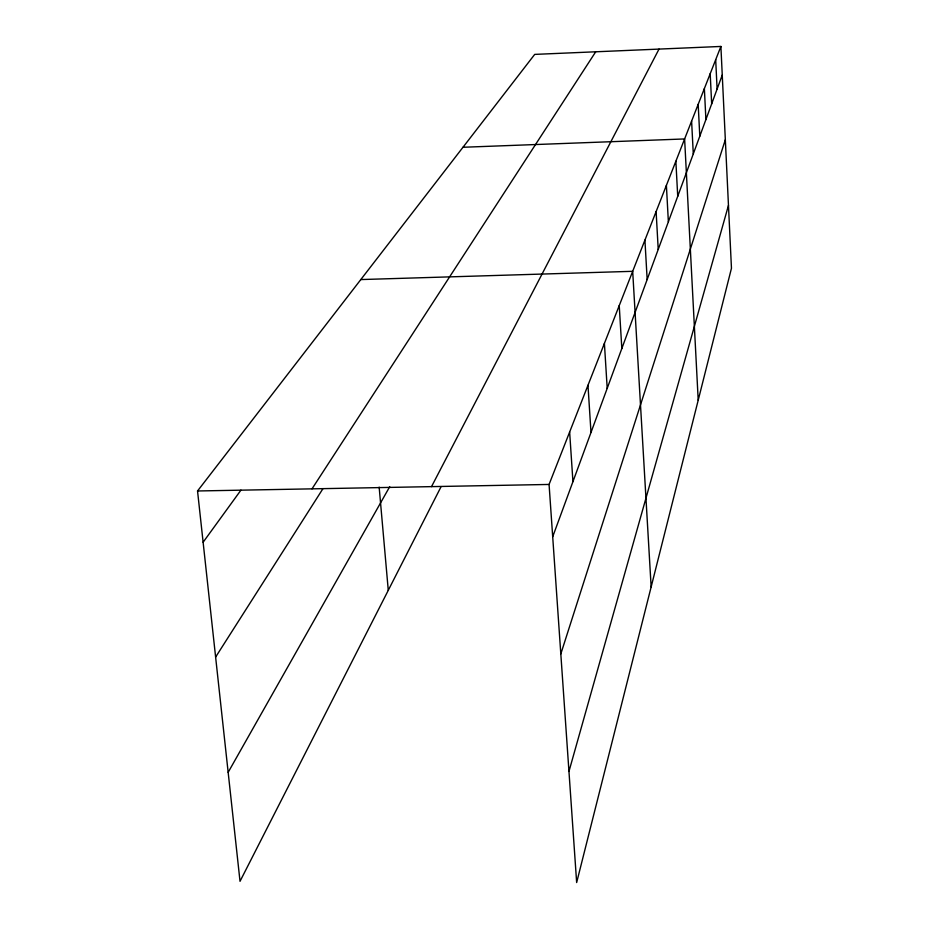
<?xml version="1.0" encoding="UTF-8"?>
<svg xmlns="http://www.w3.org/2000/svg" width="929" height="929" viewBox="0 0 929 929"><rect width="100%" height="100%" fill="white"/><g stroke="black" fill="none" stroke-linecap="round" stroke-linejoin="round"><path stroke-width="1.39" d="M568.954 771.465L728.464 205.39M560.814 653.946L725.34 139.71M552.697 536.776L722.251 75.052M720.892 46.45L731.46 268.26L576.654 882.55L549.074 484.45L720.892 46.45L534.709 54.393L197.54 490.976L240.019 881.319L440.938 486.959M431.52 486.633L659.021 49.086M228.162 772.336L389.739 486.668M215.621 657.082L322.978 488.631M312.005 488.851L595.721 51.792M203.114 542.246L240.936 490.14M462.979 147.27L684.615 138.944L698.213 400.213M360.812 279.571L632.684 271.314L651.148 586.965M197.54 490.976L549.074 484.45M379.16 487.121L388.276 590.321M569.64 432.02L572.938 481.64M587.976 385.291L590.995 432.473M604.407 343.382L607.206 388.345M619.237 305.583L621.826 348.538M644.923 240.112L647.165 279.524M656.118 211.58L658.22 249.425M666.395 185.382L668.369 221.787M675.859 161.251L677.729 196.321M698.178 104.35L699.792 136.238M691.606 121.095L693.289 153.935M710.197 73.728L711.672 103.885M704.368 88.58L705.901 119.586M715.69 59.711L717.107 89.068"/></g></svg>
